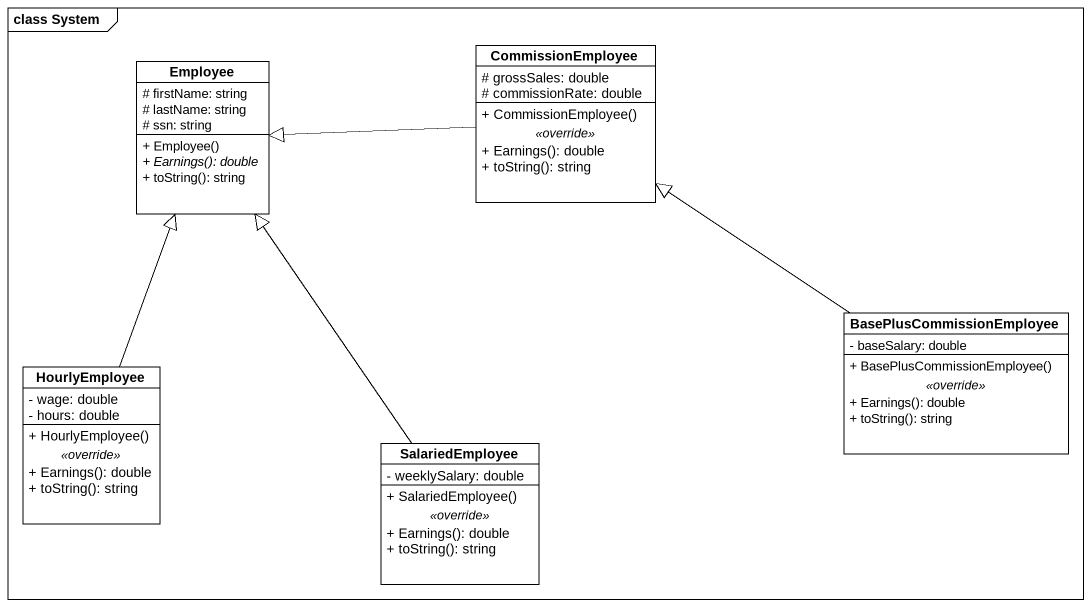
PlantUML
@startuml
mainframe class System
hide circle
hide empty members
skinparam classAttributeIconSize 0
class Employee {
  # firstName: string
  # lastName: string
  # ssn: string
  + Employee()
  {abstract} + Earnings(): double
  + toString(): string
}
class CommissionEmployee {
  # grossSales: double
  # commissionRate: double
  --
  + CommissionEmployee()
  .. <<override>> ..
  + Earnings(): double
  + toString(): string
}
class BasePlusCommissionEmployee {
  - baseSalary: double
  --
  + BasePlusCommissionEmployee()
  .. <<override>> ..
  + Earnings(): double
  + toString(): string
}
class HourlyEmployee {
  - wage: double
  - hours: double
  --
  + HourlyEmployee()
  .. <<override>> ..
  + Earnings(): double
  + toString(): string
}
class SalariedEmployee {
  - weeklySalary: double
  --
  + SalariedEmployee()
  .. <<override>> ..
  + Earnings(): double
  + toString(): string
}
CommissionEmployee -left-|> Employee
BasePlusCommissionEmployee -up-|> CommissionEmployee
HourlyEmployee -up-|> Employee
SalariedEmployee -up-|> Employee
@enduml
